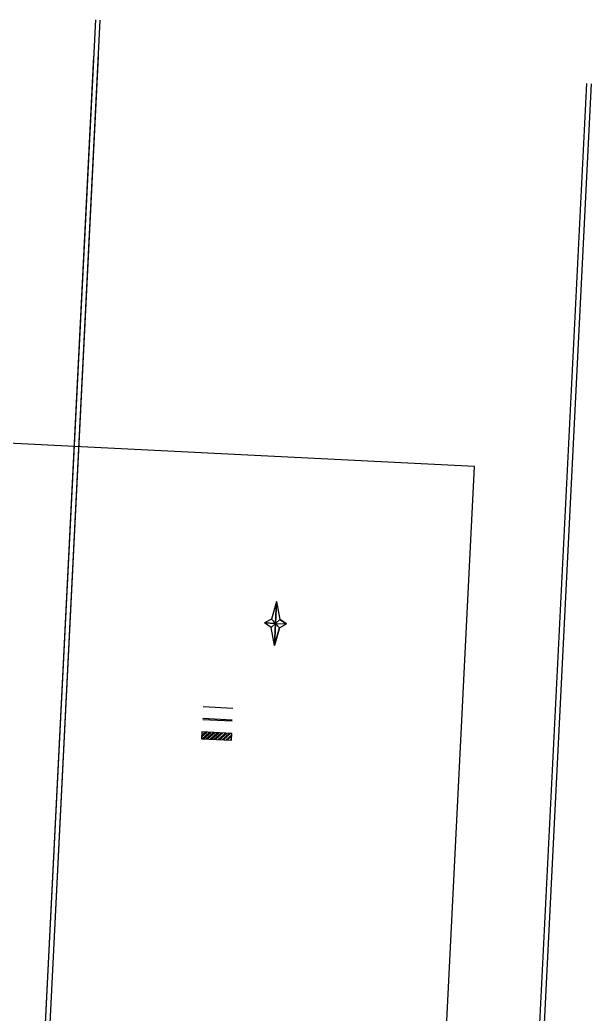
# Model space of a CAD drawing. Extents: x 549999 to 550212, y 1838161 to 1838467.
# Drawn here: x 550133.2 to 550183.6, y 1838379.5 to 1838467.2 of the extents above; entities that cross this region are included whole.
import ezdxf

# ---------------------------------------------------------------- set-up
doc = ezdxf.new("R2010")
doc.units = 0
for name, color, linetype in [('Level 1', 7, 'Continuous'), ('Level 20', 7, 'Continuous'), ('Level 31', 7, 'Continuous'), ('Level 34', 7, 'Continuous'), ('Level 35', 7, 'Continuous'), ('Level 44', 7, 'Continuous')]:
    doc.layers.add(name, color=color, linetype=linetype)

msp = doc.modelspace()

# ---------------------------------------------------------------- linework, layer by layer
at = {"layer": 'Level 1'}
for p, q in [((550149.387, 1838406.61), (550152, 1838406.479)), ((550149.336, 1838405.576), (550151.948, 1838405.446))]:
    msp.add_line(p, q, dxfattribs=at)
msp.add_lwpolyline([(550149.238, 1838403.78), (550151.871, 1838403.648), (550151.901, 1838404.247), (550149.268, 1838404.379)], close=True, dxfattribs=at)
at = {"layer": 'Level 20'}
for p, q in [((550139.861, 1838467.218), (550133.766, 1838345.3)), ((550140.261, 1838467.198), (550134.166, 1838345.28)), ((550139.701, 1838464.005), (550133.606, 1838342.088)), ((550140.1, 1838463.985), (550134.005, 1838342.068)), ((550183.21, 1838461.592), (550177.115, 1838339.674)), ((550183.609, 1838461.572), (550177.514, 1838339.654))]:
    msp.add_line(p, q, dxfattribs=at)
at = {"layer": 'Level 31'}
for p, q in [((550149.247, 1838403.961), (550149.685, 1838404.358)), ((550149.253, 1838404.079), (550149.568, 1838404.364)), ((550149.265, 1838404.314), (550149.332, 1838404.376)), ((550149.291, 1838403.777), (550149.92, 1838404.346)), ((550149.409, 1838403.771), (550150.038, 1838404.34)), ((550149.644, 1838403.759), (550150.273, 1838404.329)), ((550149.762, 1838403.753), (550150.391, 1838404.323)), ((550149.997, 1838403.742), (550150.626, 1838404.311)), ((550150.114, 1838403.736), (550150.744, 1838404.305)), ((550150.35, 1838403.724), (550150.979, 1838404.293)), ((550150.467, 1838403.718), (550151.096, 1838404.287)), ((550150.702, 1838403.706), (550151.331, 1838404.276)), ((550150.82, 1838403.7), (550151.449, 1838404.27)), ((550151.055, 1838403.689), (550151.684, 1838404.258)), ((550151.173, 1838403.683), (550151.802, 1838404.252)), ((550151.408, 1838403.671), (550151.894, 1838404.111)), ((550151.525, 1838403.665), (550151.888, 1838403.994)), ((550151.761, 1838403.653), (550151.877, 1838403.759))]:
    msp.add_line(p, q, dxfattribs=at)
at = {"layer": 'Level 34'}
for p, q in [((550155.85, 1838415.898), (550155.402, 1838414.341)), ((550155.85, 1838415.898), (550155.655, 1838412.009)), ((550155.85, 1838415.898), (550156.139, 1838414.304)), ((550155.402, 1838414.341), (550154.786, 1838414.002)), ((550155.752, 1838413.954), (550155.402, 1838414.341)), ((550155.752, 1838413.954), (550156.139, 1838414.304)), ((550156.139, 1838414.304), (550156.719, 1838413.905)), ((550155.752, 1838413.954), (550154.786, 1838414.002)), ((550155.366, 1838413.604), (550154.786, 1838414.002)), ((550155.752, 1838413.954), (550155.366, 1838413.604)), ((550155.655, 1838412.009), (550155.366, 1838413.604)), ((550155.655, 1838412.009), (550156.103, 1838413.567)), ((550155.752, 1838413.954), (550156.719, 1838413.905)), ((550155.752, 1838413.954), (550156.103, 1838413.567)), ((550156.103, 1838413.567), (550156.719, 1838413.905))]:
    msp.add_line(p, q, dxfattribs=at)
for points in [[(550155.402, 1838414.341), (550155.752, 1838413.954), (550155.85, 1838415.898), (550155.402, 1838414.341)], [(550156.139, 1838414.304), (550155.752, 1838413.954), (550156.719, 1838413.905), (550156.139, 1838414.304)], [(550155.752, 1838413.954), (550155.366, 1838413.604), (550154.786, 1838414.002), (550155.752, 1838413.954)], [(550155.752, 1838413.954), (550156.103, 1838413.567), (550155.655, 1838412.009), (550155.752, 1838413.954)]]:
    msp.add_lwpolyline(points, close=True, dxfattribs=at)
at = {"layer": 'Level 35'}
msp.add_lwpolyline([(550086.183, 1838372.497), (550170.351, 1838368.289), (550173.327, 1838427.808), (550089.158, 1838432.016)], close=True, dxfattribs=at)
at = {"layer": 'Level 44'}
msp.add_line((550149.331, 1838405.486), (550151.944, 1838405.355), dxfattribs=at)

doc.saveas('drawing.dxf')
